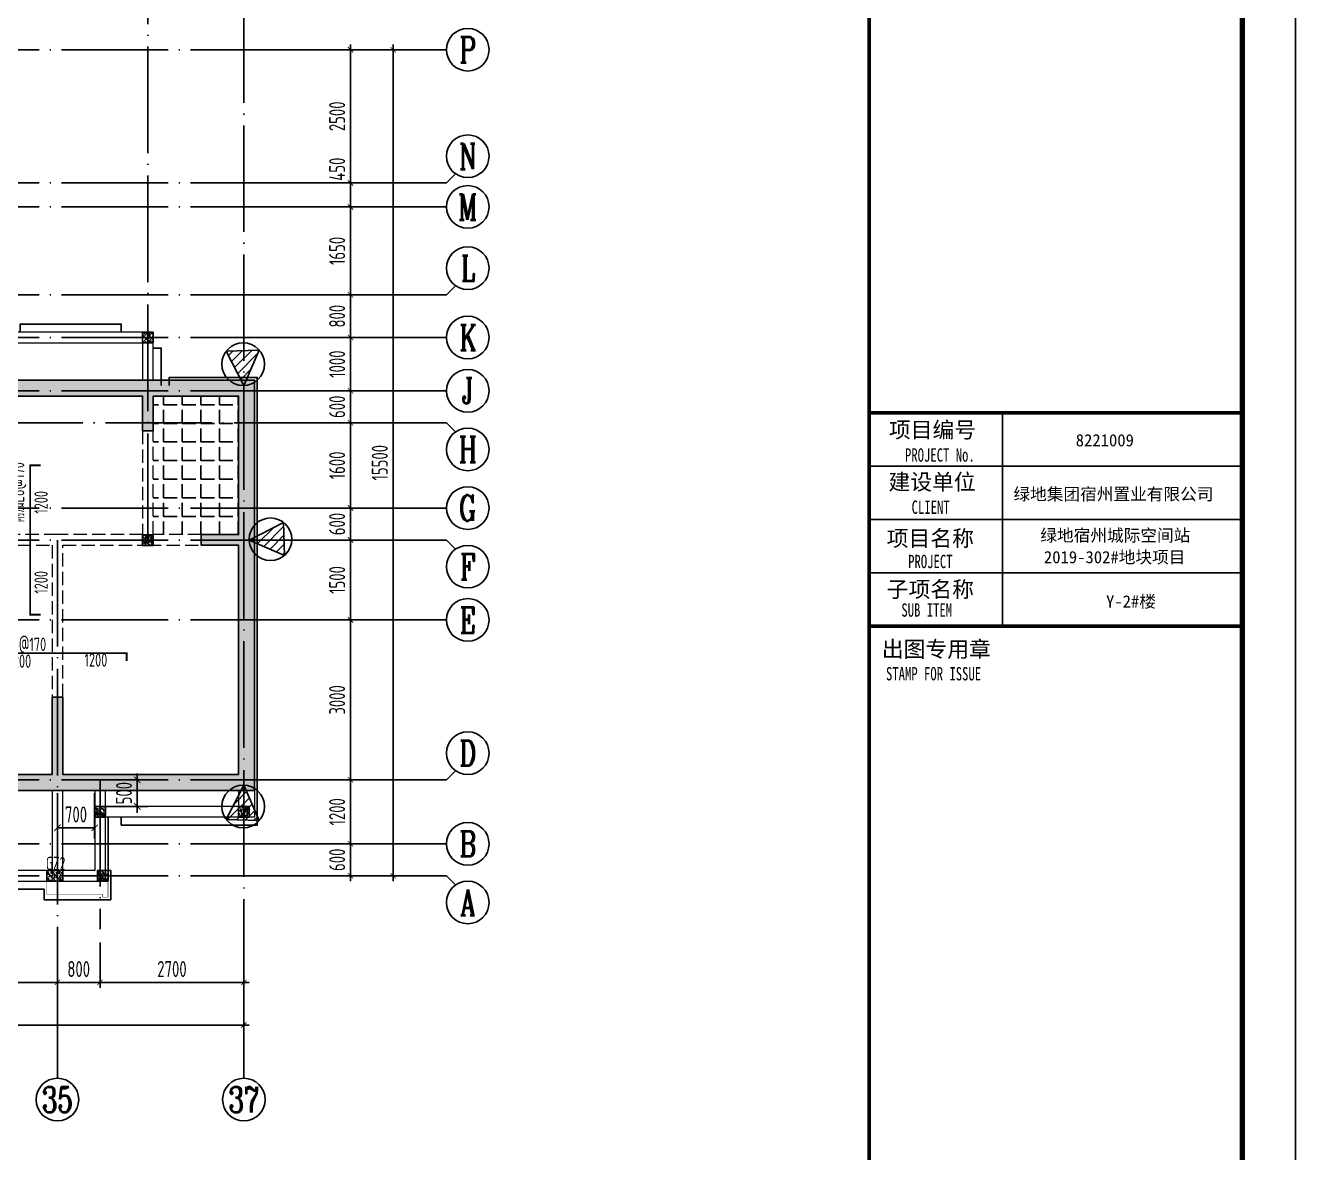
# Model space of a CAD drawing. Extents: x -461650 to 361314, y 245336 to 769729.
# Drawn here: x 33006 to 56842, y 698904 to 720054 of the extents above; entities that cross this region are included whole.
import ezdxf
from ezdxf.enums import TextEntityAlignment as Align

# ---------------------------------------------------------------- set-up
doc = ezdxf.new("R2010")
doc.units = 0
doc.header["$LTSCALE"] = 1000
doc.linetypes.add('DASH', pattern=[0.35, 0.25, -0.1])
doc.linetypes.add('DOTE', pattern=[2.42, 2, -0.2, 0.02, -0.2])
doc.layers.get('0').update_dxf_attribs({"linetype": 'CONTINUOUS'})
doc.layers.get('DEFPOINTS').update_dxf_attribs({"linetype": 'CONTINUOUS'})
for name, color, linetype in [('-TK', 7, 'CONTINUOUS'), ('A-AXIS', 1, 'CONTINUOUS'), ('A-DOTE', 10, 'DOTE'), ('AXIS_NUM', 7, 'CONTINUOUS'), ('ROOF', 183, 'CONTINUOUS'), ('S-B板填充', 251, 'CONTINUOUS'), ('S-B板配筋', 6, 'CONTINUOUS'), ('S-B板配筋号', 7, 'CONTINUOUS'), ('S-L主梁线', 4, 'DASH'), ('S-Q墙填充', 252, 'CONTINUOUS'), ('S-Q墙实线', 6, 'CONTINUOUS'), ('S-Q墙标注', 3, 'CONTINUOUS'), ('S-X详图标注', 3, 'CONTINUOUS'), ('S-Y一般标注', 3, 'CONTINUOUS'), ('S-构造柱', 212, 'CONTINUOUS'), ('S-构造柱编号', 130, 'CONTINUOUS'), ('图签文字', 4, 'CONTINUOUS'), ('看线', 251, 'CONTINUOUS')]:
    doc.layers.add(name, color=color, linetype=linetype)
doc.layers.add('图框', color=9, linetype='CONTINUOUS', lineweight=18)
doc.layers.add('图签', color=147, linetype='CONTINUOUS', lineweight=18)
doc.layers.add('配箍校核', color=34, linetype='CONTINUOUS', plot=False)
doc.styles.add('TSSD_Axis', font='complex.shx', dxfattribs={"width": 0.7, "bigfont": 'hztxt.shx'})
doc.styles.add('TSSD_DIMENSION', font='Tssdeng.shx', dxfattribs={"width": 0.7, "bigfont": 'tssdchn.shx'})
doc.styles.add('TSSD_REIN', font='tssdeng.shx', dxfattribs={"width": 0.7, "height": 300, "bigfont": 'tssdchn.shx'})
doc.styles.add('宋体', font='', dxfattribs={"height": 50})
doc.styles.add('建筑图签-1', font='simhei.ttf', dxfattribs={"width": 0.7})
doc.styles.add('结构文字', font='zstxt.shx', dxfattribs={"width": 0.7, "bigfont": 'zshz.shx'})
doc.styles.get('宋体').set_extended_font_data('SimSun')
doc.dimstyles.new('STRUCK', dxfattribs={"dimtxt": 400, "dimasz": 121, "dimexe": 200, "dimexo": 150, "dimgap": 115, "dimtad": 1, "dimdec": 0, "dimdsep": 46, "dimtxsty": '结构文字', "dimblk": 'ARCHTICK', "dimcen": 400, "dimclrd": 3, "dimclre": 3, "dimclrt": 7, "dimadec": 0, "dimazin": 0, "dimtfac": 1, "dimtdec": 0, "dimtix": 1, "dimtmove": 2, "dimatfit": 3, "dimldrblk": '_DIMX', "dimfxl": 0, "dimtolj": 1, "dimtzin": 0, "dimarcsym": 0})
doc.dimstyles.new('TSSD_100_100', dxfattribs={"dimtxt": 300, "dimasz": 100, "dimexe": 100, "dimexo": 250, "dimgap": 100, "dimtad": 1, "dimdec": 0, "dimzin": 0, "dimdsep": 46, "dimtxsty": 'TSSD_DIMENSION', "dimblk": 'ARCHTICK', "dimcen": 0, "dimdle": 100, "dimclrt": 7, "dimadec": 0, "dimazin": 0, "dimtfac": 1, "dimtdec": 0, "dimtix": 1, "dimtmove": 2, "dimatfit": 3, "dimldrblk": 'ARCHTICK', "dimfxl": 0, "dimtolj": 1, "dimtzin": 0, "dimarcsym": 0})
pattern_1 = [(45, (165133.2, 289104.52), (-84.852814, 84.852814), [])]

# ---------------------------------------------------------------- blocks, each defined once
blk = doc.blocks.new('A1')
blk.add_lwpolyline([(0, 59400), (0, 0), (84100, 0), (84100, 59400)], close=True)
at = {"const_width": 100}
blk.add_lwpolyline([(2500, 58400), (2500, 1000), (83100, 1000), (83100, 58400)], close=True, dxfattribs=at)
at = {"layer": '图框'}
for points, const_width in [([(76100, 1000), (76100, 58400)], 70), ([(76100, 36100), (83100, 36100)], 70), ([(76100, 36100), (83100, 36100)], 70), ([(78600, 32100), (78600, 36100)], 35), ([(76100, 35100), (83100, 35100)], 35), ([(76100, 34100), (83100, 34100)], 35), ([(76100, 33100), (83100, 33100)], 35), ([(83100, 32100), (76100, 32100)], 70)]:
    blk.add_lwpolyline(points, dxfattribs=dict(at, const_width=const_width))
at = {"layer": '图框', "style": '建筑图签-1', "width": 0.7}
for s, p in [('PROJECT No.', (76770, 35185, -1799)), ('CLIENT', (76894, 34206)), ('PROJECT', (76829, 33187)), ('SUB ITEM', (76702, 32276)), ('STAMP FOR ISSUE', (76413, 31081))]:
    blk.add_text(s, height=250, dxfattribs=at).set_placement(p)
at = {"layer": '图签', "color": 2, "style": '宋体'}
for s, height, p in [('8221009', 229.3, (79974, 35472)), ('绿地集团宿州置业有限公司', 229.34, (78805, 34462)), ('绿地宿州城际空间站', 229.3, (79310, 33688)), ('2019-302#地块项目', 229.34, (79377, 33279)), ('Y-2#楼', 229.3, (80543, 32448))]:
    blk.add_text(s, height=height, dxfattribs=at).set_placement(p)
at = {"layer": '图签文字', "color": 7, "style": '建筑图签-1'}
for s, p in [('项目编号', (76468, 35632)), ('建设单位', (76460, 34655)), ('项目名称', (76427, 33597)), ('子项名称', (76427, 32640)), ('出图专用章', (76336, 31518))]:
    blk.add_text(s, height=300, dxfattribs=at).set_placement(p)
blk = doc.blocks.new('_ArchTick')
at = {"color": 0, "linetype": 'ByBlock', "const_width": 0.15}
blk.add_lwpolyline([(-0.5, -0.5), (0.5, 0.5)], dxfattribs=at)
blk = doc.blocks.new('*D1669')
at = {"layer": 'DEFPOINTS', "color": 0}
for p in [(45300, 3600), (51100, 3600), (51100, 2600)]:
    blk.add_point(p, dxfattribs=at)
at = {"layer": 'S-Y一般标注', "color": 0, "lineweight": -2}
for p, q in [((45300, 3350), (45300, 2500)), ((51100, 3350), (51100, 2500)), ((45200, 2600), (51200, 2600))]:
    blk.add_line(p, q, dxfattribs=at)
at = {"layer": 'S-Y一般标注', "color": 0, "lineweight": -2, "xscale": 100, "yscale": 100, "zscale": 100, "rotation": 180}
blk.add_blockref('_ArchTick', (45300, 2600), dxfattribs=at)
at = {"layer": 'S-Y一般标注', "color": 0, "lineweight": -2, "xscale": 100, "yscale": 100, "zscale": 100}
blk.add_blockref('_ArchTick', (51100, 2600), dxfattribs=at)
at = {"layer": 'S-Y一般标注', "color": 7, "insert": (48200, 2850), "char_height": 300, "attachment_point": 5, "style": 'TSSD_DIMENSION'}
blk.add_mtext('\\A1;5800', dxfattribs=at)
blk = doc.blocks.new('ts_axno')
at = {"color": 0, "linetype": 'ByBlock', "lineweight": -2}
blk.add_circle((0, 0), 0.5, dxfattribs=at)
at = {"color": 0, "linetype": 'ByBlock', "lineweight": -2, "style": 'TSSD_Axis', "width": 0.7}
blk.add_attdef('A', text='', height=0.6, dxfattribs=at).set_placement((0, 0), align=Align.MIDDLE_CENTER)
blk = doc.blocks.new('*D1670')
at = {"layer": 'DEFPOINTS', "color": 0}
for p in [(51100, 3600), (51900, 3600), (51900, 2600)]:
    blk.add_point(p, dxfattribs=at)
at = {"layer": 'S-Y一般标注', "color": 0, "lineweight": -2}
for p, q in [((51100, 3350), (51100, 2500)), ((51900, 3350), (51900, 2500)), ((51000, 2600), (52000, 2600))]:
    blk.add_line(p, q, dxfattribs=at)
at = {"layer": 'S-Y一般标注', "color": 0, "lineweight": -2, "xscale": 100, "yscale": 100, "zscale": 100, "rotation": 180}
blk.add_blockref('_ArchTick', (51100, 2600), dxfattribs=at)
at = {"layer": 'S-Y一般标注', "color": 0, "lineweight": -2, "xscale": 100, "yscale": 100, "zscale": 100}
blk.add_blockref('_ArchTick', (51900, 2600), dxfattribs=at)
at = {"layer": 'S-Y一般标注', "color": 7, "insert": (51500, 2850), "char_height": 300, "attachment_point": 5, "style": 'TSSD_DIMENSION'}
blk.add_mtext('\\A1;800', dxfattribs=at)
blk = doc.blocks.new('*D1671')
at = {"layer": 'DEFPOINTS', "color": 0}
for p in [(51900, 3600), (54600, 3600), (54600, 2600)]:
    blk.add_point(p, dxfattribs=at)
at = {"layer": 'S-Y一般标注', "color": 0, "lineweight": -2}
for p, q in [((51900, 3350), (51900, 2500)), ((54600, 3350), (54600, 2500)), ((51800, 2600), (54700, 2600))]:
    blk.add_line(p, q, dxfattribs=at)
at = {"layer": 'S-Y一般标注', "color": 0, "lineweight": -2, "xscale": 100, "yscale": 100, "zscale": 100, "rotation": 180}
blk.add_blockref('_ArchTick', (51900, 2600), dxfattribs=at)
at = {"layer": 'S-Y一般标注', "color": 0, "lineweight": -2, "xscale": 100, "yscale": 100, "zscale": 100}
blk.add_blockref('_ArchTick', (54600, 2600), dxfattribs=at)
at = {"layer": 'S-Y一般标注', "color": 7, "insert": (53250, 2850), "char_height": 300, "attachment_point": 5, "style": 'TSSD_DIMENSION'}
blk.add_mtext('\\A1;2700', dxfattribs=at)
blk = doc.blocks.new('*D1672')
at = {"layer": 'DEFPOINTS', "color": 0}
for p in [(4600, 3600), (54600, 3600), (54600, 1800)]:
    blk.add_point(p, dxfattribs=at)
at = {"layer": 'S-Y一般标注', "color": 0, "lineweight": -2}
for p, q in [((4600, 3350), (4600, 1700)), ((54600, 3350), (54600, 1700)), ((4500, 1800), (54700, 1800))]:
    blk.add_line(p, q, dxfattribs=at)
at = {"layer": 'S-Y一般标注', "color": 0, "lineweight": -2, "xscale": 100, "yscale": 100, "zscale": 100, "rotation": 180}
blk.add_blockref('_ArchTick', (4600, 1800), dxfattribs=at)
at = {"layer": 'S-Y一般标注', "color": 0, "lineweight": -2, "xscale": 100, "yscale": 100, "zscale": 100}
blk.add_blockref('_ArchTick', (54600, 1800), dxfattribs=at)
at = {"layer": 'S-Y一般标注', "color": 7, "insert": (29600, 2050), "char_height": 300, "attachment_point": 5, "style": 'TSSD_DIMENSION'}
blk.add_mtext('\\A1;50000', dxfattribs=at)
blk = doc.blocks.new('*D1677')
at = {"layer": 'DEFPOINTS', "color": 0}
for p in [(55600, 5200), (56600, 5200), (55600, 4600)]:
    blk.add_point(p, dxfattribs=at)
at = {"layer": 'S-Y一般标注', "color": 0, "lineweight": -2}
for p, q in [((56600, 5200), (56600, 5300)), ((55850, 5200), (56700, 5200)), ((56600, 4600), (56600, 5200)), ((55850, 4600), (56700, 4600)), ((56600, 4600), (56600, 4500))]:
    blk.add_line(p, q, dxfattribs=at)
at = {"layer": 'S-Y一般标注', "color": 0, "lineweight": -2, "xscale": 100, "yscale": 100, "zscale": 100}
for p, rotation in [((56600, 5200), 270), ((56600, 4600), 90)]:
    blk.add_blockref('_ArchTick', p, dxfattribs=dict(at, rotation=rotation))
at = {"layer": 'S-Y一般标注', "color": 7, "insert": (56350, 4900), "char_height": 300, "attachment_point": 5, "rotation": 90, "style": 'TSSD_DIMENSION'}
blk.add_mtext('\\A1;600', dxfattribs=at)
blk = doc.blocks.new('*D1678')
at = {"layer": 'DEFPOINTS', "color": 0}
for p in [(55600, 10900), (56600, 10900), (55600, 9400)]:
    blk.add_point(p, dxfattribs=at)
at = {"layer": 'S-Y一般标注', "color": 0, "lineweight": -2}
for p, q in [((56600, 9300), (56600, 11000)), ((55850, 10900), (56700, 10900)), ((55850, 9400), (56700, 9400))]:
    blk.add_line(p, q, dxfattribs=at)
at = {"layer": 'S-Y一般标注', "color": 0, "lineweight": -2, "xscale": 100, "yscale": 100, "zscale": 100}
for p, rotation in [((56600, 10900), 90), ((56600, 9400), 270)]:
    blk.add_blockref('_ArchTick', p, dxfattribs=dict(at, rotation=rotation))
at = {"layer": 'S-Y一般标注', "color": 7, "insert": (56350, 10150), "char_height": 300, "attachment_point": 5, "rotation": 90, "style": 'TSSD_DIMENSION'}
blk.add_mtext('\\A1;1500', dxfattribs=at)
blk = doc.blocks.new('*D1679')
at = {"layer": 'DEFPOINTS', "color": 0}
for p in [(55600, 11500), (56600, 11500), (55600, 10900)]:
    blk.add_point(p, dxfattribs=at)
at = {"layer": 'S-Y一般标注', "color": 0, "lineweight": -2}
for p, q in [((55850, 11500), (56700, 11500)), ((56600, 11500), (56600, 11600)), ((56600, 10900), (56600, 11500)), ((55850, 10900), (56700, 10900)), ((56600, 10900), (56600, 10800))]:
    blk.add_line(p, q, dxfattribs=at)
at = {"layer": 'S-Y一般标注', "color": 0, "lineweight": -2, "xscale": 100, "yscale": 100, "zscale": 100}
for p, rotation in [((56600, 11500), 270), ((56600, 10900), 90)]:
    blk.add_blockref('_ArchTick', p, dxfattribs=dict(at, rotation=rotation))
at = {"layer": 'S-Y一般标注', "color": 7, "insert": (56350, 11200), "char_height": 300, "attachment_point": 5, "rotation": 90, "style": 'TSSD_DIMENSION'}
blk.add_mtext('\\A1;600', dxfattribs=at)
blk = doc.blocks.new('*D1680')
at = {"layer": 'DEFPOINTS', "color": 0}
for p in [(55600, 13100), (56600, 13100), (55600, 11500)]:
    blk.add_point(p, dxfattribs=at)
at = {"layer": 'S-Y一般标注', "color": 0, "lineweight": -2}
for p, q in [((56600, 11400), (56600, 13200)), ((55850, 13100), (56700, 13100)), ((55850, 11500), (56700, 11500))]:
    blk.add_line(p, q, dxfattribs=at)
at = {"layer": 'S-Y一般标注', "color": 0, "lineweight": -2, "xscale": 100, "yscale": 100, "zscale": 100}
for p, rotation in [((56600, 13100), 90), ((56600, 11500), 270)]:
    blk.add_blockref('_ArchTick', p, dxfattribs=dict(at, rotation=rotation))
at = {"layer": 'S-Y一般标注', "color": 7, "insert": (56350, 12300), "char_height": 300, "attachment_point": 5, "rotation": 90, "style": 'TSSD_DIMENSION'}
blk.add_mtext('\\A1;1600', dxfattribs=at)
blk = doc.blocks.new('*D1681')
at = {"layer": 'DEFPOINTS', "color": 0}
for p in [(55600, 13700), (56600, 13700), (55600, 13100)]:
    blk.add_point(p, dxfattribs=at)
at = {"layer": 'S-Y一般标注', "color": 0, "lineweight": -2}
for p, q in [((55850, 13700), (56700, 13700)), ((56600, 13700), (56600, 13800)), ((56600, 13100), (56600, 13700)), ((55850, 13100), (56700, 13100)), ((56600, 13100), (56600, 13000))]:
    blk.add_line(p, q, dxfattribs=at)
at = {"layer": 'S-Y一般标注', "color": 0, "lineweight": -2, "xscale": 100, "yscale": 100, "zscale": 100}
for p, rotation in [((56600, 13700), 270), ((56600, 13100), 90)]:
    blk.add_blockref('_ArchTick', p, dxfattribs=dict(at, rotation=rotation))
at = {"layer": 'S-Y一般标注', "color": 7, "insert": (56350, 13400), "char_height": 300, "attachment_point": 5, "rotation": 90, "style": 'TSSD_DIMENSION'}
blk.add_mtext('\\A1;600', dxfattribs=at)
blk = doc.blocks.new('*D1682')
at = {"layer": 'DEFPOINTS', "color": 0}
for p in [(55600, 14700), (56600, 14700), (55600, 13700)]:
    blk.add_point(p, dxfattribs=at)
at = {"layer": 'S-Y一般标注', "color": 0, "lineweight": -2}
for p, q in [((56600, 13600), (56600, 14800)), ((55850, 14700), (56700, 14700)), ((55850, 13700), (56700, 13700))]:
    blk.add_line(p, q, dxfattribs=at)
at = {"layer": 'S-Y一般标注', "color": 0, "lineweight": -2, "xscale": 100, "yscale": 100, "zscale": 100}
for p, rotation in [((56600, 14700), 90), ((56600, 13700), 270)]:
    blk.add_blockref('_ArchTick', p, dxfattribs=dict(at, rotation=rotation))
at = {"layer": 'S-Y一般标注', "color": 7, "insert": (56350, 14200), "char_height": 300, "attachment_point": 5, "rotation": 90, "style": 'TSSD_DIMENSION'}
blk.add_mtext('\\A1;1000', dxfattribs=at)
blk = doc.blocks.new('*D1683')
at = {"layer": 'DEFPOINTS', "color": 0}
for p in [(55600, 20100), (57400, 20100), (55600, 4600)]:
    blk.add_point(p, dxfattribs=at)
at = {"layer": 'S-Y一般标注', "color": 0, "lineweight": -2}
for p, q in [((55850, 20100), (57500, 20100)), ((57400, 4500), (57400, 20200)), ((55850, 4600), (57500, 4600))]:
    blk.add_line(p, q, dxfattribs=at)
at = {"layer": 'S-Y一般标注', "color": 0, "lineweight": -2, "xscale": 100, "yscale": 100, "zscale": 100}
for p, rotation in [((57400, 20100), 90), ((57400, 4600), 270)]:
    blk.add_blockref('_ArchTick', p, dxfattribs=dict(at, rotation=rotation))
at = {"layer": 'S-Y一般标注', "color": 7, "insert": (57150, 12350), "char_height": 300, "attachment_point": 5, "rotation": 90, "style": 'TSSD_DIMENSION'}
blk.add_mtext('\\A1;15500', dxfattribs=at)
blk = doc.blocks.new('*D1684')
at = {"layer": 'DEFPOINTS', "color": 0}
for p in [(55600, 15500), (56600, 15500), (55600, 14700)]:
    blk.add_point(p, dxfattribs=at)
at = {"layer": 'S-Y一般标注', "color": 0, "lineweight": -2}
for p, q in [((55850, 15500), (56700, 15500)), ((56600, 14600), (56600, 15600)), ((55850, 14700), (56700, 14700))]:
    blk.add_line(p, q, dxfattribs=at)
at = {"layer": 'S-Y一般标注', "color": 0, "lineweight": -2, "xscale": 100, "yscale": 100, "zscale": 100}
for p, rotation in [((56600, 15500), 90), ((56600, 14700), 270)]:
    blk.add_blockref('_ArchTick', p, dxfattribs=dict(at, rotation=rotation))
at = {"layer": 'S-Y一般标注', "color": 7, "insert": (56350, 15100), "char_height": 300, "attachment_point": 5, "rotation": 90, "style": 'TSSD_DIMENSION'}
blk.add_mtext('\\A1;800', dxfattribs=at)
blk = doc.blocks.new('*D1685')
at = {"layer": 'DEFPOINTS', "color": 0}
for p in [(55600, 17600), (56600, 17600), (55600, 17150)]:
    blk.add_point(p, dxfattribs=at)
at = {"layer": 'S-Y一般标注', "color": 0, "lineweight": -2}
for p, q in [((56600, 17050), (56600, 17700)), ((55850, 17600), (56700, 17600)), ((55850, 17150), (56700, 17150))]:
    blk.add_line(p, q, dxfattribs=at)
at = {"layer": 'S-Y一般标注', "color": 0, "lineweight": -2, "xscale": 100, "yscale": 100, "zscale": 100}
for p, rotation in [((56600, 17600), 90), ((56600, 17150), 270)]:
    blk.add_blockref('_ArchTick', p, dxfattribs=dict(at, rotation=rotation))
at = {"layer": 'S-Y一般标注', "color": 7, "insert": (56350, 17858), "char_height": 300, "attachment_point": 5, "rotation": 90, "style": 'TSSD_DIMENSION'}
blk.add_mtext('\\A1;450', dxfattribs=at)
blk = doc.blocks.new('*D1686')
at = {"layer": 'DEFPOINTS', "color": 0}
for p in [(55600, 20100), (56600, 20100), (55600, 17600)]:
    blk.add_point(p, dxfattribs=at)
at = {"layer": 'S-Y一般标注', "color": 0, "lineweight": -2}
for p, q in [((55850, 20100), (56700, 20100)), ((56600, 17500), (56600, 20200)), ((55850, 17600), (56700, 17600))]:
    blk.add_line(p, q, dxfattribs=at)
at = {"layer": 'S-Y一般标注', "color": 0, "lineweight": -2, "xscale": 100, "yscale": 100, "zscale": 100}
for p, rotation in [((56600, 20100), 90), ((56600, 17600), 270)]:
    blk.add_blockref('_ArchTick', p, dxfattribs=dict(at, rotation=rotation))
at = {"layer": 'S-Y一般标注', "color": 7, "insert": (56350, 18850), "char_height": 300, "attachment_point": 5, "rotation": 90, "style": 'TSSD_DIMENSION'}
blk.add_mtext('\\A1;2500', dxfattribs=at)
blk = doc.blocks.new('*D1687')
at = {"layer": 'DEFPOINTS', "color": 0}
for p in [(55600, 6400), (56600, 6400), (55600, 5200)]:
    blk.add_point(p, dxfattribs=at)
at = {"layer": 'S-Y一般标注', "color": 0, "lineweight": -2}
for p, q in [((56600, 5100), (56600, 6500)), ((55850, 6400), (56700, 6400)), ((55850, 5200), (56700, 5200))]:
    blk.add_line(p, q, dxfattribs=at)
at = {"layer": 'S-Y一般标注', "color": 0, "lineweight": -2, "xscale": 100, "yscale": 100, "zscale": 100}
for p, rotation in [((56600, 6400), 90), ((56600, 5200), 270)]:
    blk.add_blockref('_ArchTick', p, dxfattribs=dict(at, rotation=rotation))
at = {"layer": 'S-Y一般标注', "color": 7, "insert": (56350, 5800), "char_height": 300, "attachment_point": 5, "rotation": 90, "style": 'TSSD_DIMENSION'}
blk.add_mtext('\\A1;1200', dxfattribs=at)
blk = doc.blocks.new('*D1688')
at = {"layer": 'DEFPOINTS', "color": 0}
for p in [(55600, 9400), (56600, 9400), (55600, 6400)]:
    blk.add_point(p, dxfattribs=at)
at = {"layer": 'S-Y一般标注', "color": 0, "lineweight": -2}
for p, q in [((55850, 9400), (56700, 9400)), ((56600, 6300), (56600, 9500)), ((55850, 6400), (56700, 6400))]:
    blk.add_line(p, q, dxfattribs=at)
at = {"layer": 'S-Y一般标注', "color": 0, "lineweight": -2, "xscale": 100, "yscale": 100, "zscale": 100}
for p, rotation in [((56600, 9400), 90), ((56600, 6400), 270)]:
    blk.add_blockref('_ArchTick', p, dxfattribs=dict(at, rotation=rotation))
at = {"layer": 'S-Y一般标注', "color": 7, "insert": (56350, 7900), "char_height": 300, "attachment_point": 5, "rotation": 90, "style": 'TSSD_DIMENSION'}
blk.add_mtext('\\A1;3000', dxfattribs=at)
blk = doc.blocks.new('*D1689')
at = {"layer": 'DEFPOINTS', "color": 0}
for p in [(55600, 17150), (56600, 17150), (55600, 15500)]:
    blk.add_point(p, dxfattribs=at)
at = {"layer": 'S-Y一般标注', "color": 0, "lineweight": -2}
for p, q in [((56600, 15400), (56600, 17250)), ((55850, 17150), (56700, 17150)), ((55850, 15500), (56700, 15500))]:
    blk.add_line(p, q, dxfattribs=at)
at = {"layer": 'S-Y一般标注', "color": 0, "lineweight": -2, "xscale": 100, "yscale": 100, "zscale": 100}
for p, rotation in [((56600, 17150), 90), ((56600, 15500), 270)]:
    blk.add_blockref('_ArchTick', p, dxfattribs=dict(at, rotation=rotation))
at = {"layer": 'S-Y一般标注', "color": 7, "insert": (56350, 16325), "char_height": 300, "attachment_point": 5, "rotation": 90, "style": 'TSSD_DIMENSION'}
blk.add_mtext('\\A1;1650', dxfattribs=at)
blk = doc.blocks.new('20210803.08135812')
at = {"color": 30, "const_width": 8}
blk.add_lwpolyline([(47700, 500), (47700, 200), (47600, 200), (47600, 250), (46550, 250), (46550, 500)], dxfattribs=at)
at = {"layer": '看线', "color": 202, "ltscale": 0.5}
for points in [[(47950, 10800), (47950, 10950), (46050, 10950), (46050, 10800)], [(48700, 9800), (48700, 10500), (48550, 10500)], [(47700, 1700), (47700, 700)], [(46500, 350), (41900, 350)]]:
    blk.add_lwpolyline(points, dxfattribs=at)
at = {"layer": '看线', "color": 201}
for points in [[(47950, 1700), (47950, 1550), (50500, 1550), (50500, 9950), (48850, 9950), (48850, 9800)], [(47700, 700), (47750, 700), (47750, 150), (46500, 150), (46500, 350)]]:
    blk.add_lwpolyline(points, dxfattribs=at)
blk = doc.blocks.new('20210807.15313460')
at = {"layer": 'S-Q墙填充', "ltscale": 0.5}
h = blk.add_hatch(dxfattribs=at)
h.set_pattern_fill('ARMORED', color=252, scale=30, style=0)
h.set_pattern_definition([(50, (11951.9, 28771.39), (215.17805, -18.82564), [22.5, -247.5]), (355, (11951.9, 28771.4), (-41.6254, 225.65764), [18, -198]), (100.4514, (11969.82, 28769.82), (173.5528, 206.83186), [19.12206, -210.34263]), (46.1842, (11951.9, 28831.4), (320.1723, -49.6557), [33.75, -371.25]), (96.6356, (11978.57, 28827.25), (280.3988, 292.2354), [28.6831, -315.5139]), (351.1842, (11951.9, 28831.4), (280.3986, 292.2356), [27, -297]), (21, (11981.9, 28816.39), (179.07212, -120.78567), [22.5, -247.5]), (326, (11981.9, 28816.4), (72.9946, 217.545), [18, -198]), (71.4514, (11996.82, 28806.32), (252.0668, 96.75915), [19.12206, -210.34263]), (37.5, (11951.89, 28771.39), (3.647957, 99.868156), [0, -195.6, 0, -201, 0, -198.75]), (7.5, (11951.89, 28771.39), (78.92086, 118.32351), [0, -114.6, 0, -191.1, 0, -75.75]), (327.5, (11884.99, 28771.39), (160.14673, -6.76646), [0, -75, 0, -234, 0, -310.5]), (317.5, (11855, 28771.39), (174.95585, 30.0315), [0, -97.5, 0, -155.4, 0, -220.5]), (45, (11951.9, 28771.39), (-106.06602, 106.06602), [])])
h.paths.add_polyline_path([(111216, 66240), (109616, 66240), (109216, 66240), (106316, 66240), (105866, 66240), (104966, 66240), (104516, 66240), (103016, 66240), (103016, 67040), (103016, 68040), (102366, 68040), (100716, 68038), (100116, 68041), (100115, 68290), (96916, 68290), (96916, 68040), (96316, 68040), (94716, 68040), (94016, 68040), (94016, 67040), (94016, 66240), (81316, 66240), (80866, 66240), (79966, 66240), (79516, 66240), (78016, 66240), (78016, 67040), (78016, 68040), (77366, 68040), (75715, 68040), (75116, 68040), (75116, 68290), (71916, 68290), (71916, 68040), (71316, 68040), (69716, 68040), (69016, 68040), (69016, 67040), (69016, 66240), (60816, 66240), (60816, 63240), (60816, 60640), (60816, 58540), (63616, 58540), (70116, 58539), (70116, 57340), (71166, 57340), (73516, 57340), (75866, 57340), (76916, 57340), (76916, 58440), (82516, 58440), (83416, 58440), (86016, 58440), (88616, 58440), (89516, 58440), (95116, 58440), (95116, 57440), (96166, 57440), (98516, 57440), (100866, 57440), (101916, 57440), (101916, 58540), (107516, 58540), (108416, 58540), (111216, 58540)])
h.paths.add_polyline_path([(64616, 58840), (64616, 60290), (64416, 60290), (64416, 58840), (63616, 58840), (61116, 58840), (61116, 60640), (61116, 63140), (61816, 63140), (61816, 63340), (61116, 63340), (61116, 65940), (61516, 65940), (62416, 65940), (62716, 65940), (62716, 65290), (62916, 65290), (62916, 65940), (65616, 65940), (65616, 63140), (65816, 63140), (65816, 65940), (66166, 65940), (67066, 65940), (67416, 65940), (67416, 65140), (67616, 65140), (67616, 65940), (69316, 65940), (69316, 67040), (69316, 67740), (69716, 67740), (71316, 67740), (72016, 67740), (72016, 66540), (72216, 66540), (72216, 67840), (72216, 67990), (74816, 67990), (74816, 67840), (74816, 66540), (75016, 66540), (75016, 67740), (75715, 67740), (77366, 67740), (77716, 67740), (77716, 67040), (77716, 65940), (79416, 65940), (79416, 65140), (79616, 65140), (79616, 65940), (79966, 65940), (80866, 65940), (81216, 65940), (81216, 63140), (81416, 63140), (81416, 65940), (84116, 65940), (84116, 63140), (84316, 63140), (84316, 65940), (84616, 65940), (85616, 65940), (85916, 65940), (85916, 65940), (86116, 65940), (86116, 65940), (86416, 65940), (87416, 65940), (87716, 65940), (87716, 63139), (87916, 63139), (87916, 65940), (90616, 65940), (90616, 63140), (90816, 63140), (90816, 65940), (91166, 65940), (92066, 65940), (92416, 65940), (92416, 65140), (92616, 65140), (92616, 65940), (94316, 65940), (94316, 67040), (94316, 67740), (94716, 67740), (96316, 67740), (97016, 67740), (97016, 66540), (97216, 66540), (97216, 67990), (99816, 67990), (99816, 66540), (100016, 66540), (100016, 67740), (100716, 67740), (102366, 67740), (102716, 67740), (102716, 67040), (102716, 65940), (104416, 65940), (104416, 65140), (104616, 65140), (104616, 65940), (104966, 65940), (105866, 65940), (106216, 65940), (106216, 63140), (106416, 63140), (106416, 65940), (109116, 65940), (109116, 65290), (109316, 65290), (109316, 65940), (109616, 65940), (110516, 65940), (110916, 65940), (110916, 63340), (110216, 63340), (110216, 63140), (110916, 63140), (110916, 60640), (110916, 58840), (108416, 58840), (107616, 58840), (107616, 60290), (107416, 60290), (107416, 58840), (101916, 58840), (101916, 59090), (101616, 59090), (101616, 58740), (101616, 57740), (100866, 57740), (98516, 57740), (96166, 57740), (95416, 57740), (95416, 58740), (95416, 59090), (95116, 59090), (95116, 58740), (89616, 58740), (89616, 60290), (89416, 60290), (89416, 58740), (88616, 58740), (86016, 58740), (83416, 58740), (82616, 58740), (82616, 60290), (82416, 60290), (82416, 58740), (76916, 58739), (76916, 59090), (76616, 59090), (76616, 58739), (76616, 57640), (75866, 57640), (73516, 57640), (71166, 57640), (70416, 57640), (70416, 58739), (70416, 59090), (70116, 59090), (70116, 58839)], flags=16)
at = {"layer": 'S-L主梁线', "linetype": 'ByBlock', "lineweight": 18}
for p, q in [((109316, 67140), (106316, 67140)), ((109316, 66240), (109316, 67140)), ((106416, 66940), (109116, 66940)), ((109116, 66940), (109116, 66240)), ((107416, 58540), (107416, 57040)), ((107616, 57040), (107616, 58540)), ((108216, 58540), (108216, 57040)), ((108416, 56840), (108416, 58540)), ((110916, 58540), (110916, 58240)), ((111216, 58540), (111216, 58040)), ((110916, 58240), (108416, 58240)), ((111216, 58040), (108416, 58040)), ((107416, 57040), (101916, 57040)), ((108216, 57040), (107616, 57040)), ((101616, 56840), (107516, 56840)), ((107516, 56840), (108416, 56840))]:
    blk.add_line(p, q, dxfattribs=at)
at = {"layer": 'S-L主梁线', "linetype": 'DASH', "lineweight": 18}
for p, q in [((109116, 65290), (109116, 63340)), ((109316, 63340), (109316, 65290)), ((107516, 63340), (106416, 63340)), ((109116, 63340), (107516, 63340)), ((110216, 63340), (109316, 63340)), ((106416, 63140), (107416, 63140)), ((107416, 63140), (107416, 60290)), ((107616, 63140), (109216, 63140)), ((107616, 60290), (107616, 63140)), ((109216, 63140), (110216, 63140))]:
    blk.add_line(p, q, dxfattribs=at)
at = {"layer": 'S-Q墙实线'}
for points in [[(101916, 58540), (107616, 58540), (107616, 58540), (108316, 58540), (108416, 58540), (108416, 58540), (111216, 58540), (111216, 66240), (110516, 66240), (109616, 66240), (109216, 66240), (106316, 66240)], [(110916, 60890), (110916, 58840), (108416, 58840), (108416, 58840), (107616, 58840), (107616, 60290), (107416, 60290), (107416, 58840), (101916, 58840)], [(106416, 65940), (109116, 65940), (109116, 65290), (109316, 65290), (109316, 65940), (109616, 65940), (110516, 65940), (110916, 65940), (110916, 63340), (110216, 63340), (110216, 63140), (110916, 63140), (110916, 60890)]]:
    blk.add_lwpolyline(points, dxfattribs=at)
blk = doc.blocks.new('20210730.02141516')
at = {"layer": 'S-构造柱'}
h = blk.add_hatch(dxfattribs=at)
h.set_pattern_fill('ARMORED', color=256, scale=15, angle=-90, style=0)
h.set_pattern_definition([(320, (-154189.41, 3278673.45), (-9.4128202, -107.5890274), [11.25, -123.75]), (265, (-154189.41, 3278673.45), (112.82882, 20.8127), [9, -99]), (10.4514, (-154190.19, 3278664.49), (103.4159313, -86.7764073), [9.5610285, -105.1713168]), (316.1842, (-154159.41, 3278673.45), (-24.827852, -160.0861573), [16.875, -185.625]), (6.6356, (-154161.48, 3278660.11), (146.117681, -140.199406), [14.341543, -157.75695]), (261.1842, (-154159.41, 3278673.45), (146.11779, -140.199292), [13.5, -148.5]), (291, (-154166.91, 3278658.45), (-60.3928336, -89.5360578), [11.25, -123.75]), (236, (-154166.91, 3278658.45), (108.7725068, -36.4972998), [9, -99]), (341.4514, (-154171.94, 3278650.99), (48.3795745, -126.0333943), [9.5610285, -105.1713168]), (307.5, (-154189.41, 3278673.454), (49.93407807, -1.8239783), [0, -97.8, 0, -100.5, 0, -99.375]), (277.5, (-154189.41, 3278673.454), (59.1617568, -39.4604306), [0, -57.3, 0, -95.55, 0, -37.875]), (237.5, (-154189.41, 3278706.904), (-3.38323076, -80.07336543), [0, -37.5, 0, -117, 0, -155.25]), (227.5, (-154189.41, 3278721.904), (15.0157473, -87.4779254), [0, -48.75, 0, -77.7, 0, -110.25]), (315, (-154189.41, 3278673.454), (53.0330086, 53.0330086), [])])
h.paths.add_polyline_path([(200, 200), (200, 0), (0, 0), (0, 200)])
blk.add_lwpolyline([(200, 200), (200, 0), (0, 0), (0, 200)], close=True, dxfattribs=at)
blk = doc.blocks.new('20210809.18224761')
at = {"layer": 'S-构造柱'}
h = blk.add_hatch(dxfattribs=at)
h.set_pattern_fill('ARMORED', color=256, scale=15, angle=-90, style=0)
h.set_pattern_definition([(320, (-154189.41, 3278673.45), (-9.4128202, -107.5890274), [11.25, -123.75]), (265, (-154189.41, 3278673.45), (112.82882, 20.8127), [9, -99]), (10.4514, (-154190.19, 3278664.49), (103.4159313, -86.7764073), [9.5610285, -105.1713168]), (316.1842, (-154159.41, 3278673.45), (-24.827852, -160.0861573), [16.875, -185.625]), (6.6356, (-154161.48, 3278660.11), (146.117681, -140.199406), [14.341543, -157.75695]), (261.1842, (-154159.41, 3278673.45), (146.11779, -140.199292), [13.5, -148.5]), (291, (-154166.91, 3278658.45), (-60.3928336, -89.5360578), [11.25, -123.75]), (236, (-154166.91, 3278658.45), (108.7725068, -36.4972998), [9, -99]), (341.4514, (-154171.94, 3278650.99), (48.3795745, -126.0333943), [9.5610285, -105.1713168]), (307.5, (-154189.41, 3278673.454), (49.93407807, -1.8239783), [0, -97.8, 0, -100.5, 0, -99.375]), (277.5, (-154189.41, 3278673.454), (59.1617568, -39.4604306), [0, -57.3, 0, -95.55, 0, -37.875]), (237.5, (-154189.41, 3278706.904), (-3.38323076, -80.07336543), [0, -37.5, 0, -117, 0, -155.25]), (227.5, (-154189.41, 3278721.904), (15.0157473, -87.4779254), [0, -48.75, 0, -77.7, 0, -110.25]), (315, (-154189.41, 3278673.454), (53.0330086, 53.0330086), [])])
h.paths.add_polyline_path([(300, 200), (300, 0), (0, 0), (0, 200)])
blk.add_lwpolyline([(300, 200), (300, 0), (0, 0), (0, 200)], close=True, dxfattribs=at)
blk = doc.blocks.new('20210809.18235135')
at = {"layer": '配箍校核'}
blk.add_blockref('20210809.18224761', (12, 0), dxfattribs=at)
at = {"layer": 'S-构造柱编号', "color": 2, "linetype": 'ByBlock', "style": 'TSSD_REIN', "width": 0.65}
blk.add_text('GZ2', height=250, dxfattribs=at).set_placement((0, 206, 0))
blk = doc.blocks.new('20210809.18285270')
at = {"layer": 'ROOF', "rotation": 359.9999999538236}
for p in [(48200, 10100), (48200, 6300), (47300, 1200), (50000, 1200), (47350, 0)]:
    blk.add_blockref('20210730.02141516', p, dxfattribs=at)
at = {"layer": '配箍校核'}
blk.add_blockref('20210809.18235135', (46388, 0), dxfattribs=at)
blk = doc.blocks.new('*D435')
at = {"layer": 'DEFPOINTS', "color": 0}
for p in [(-168259, 202089), (-167559, 202089), (-167559, 201289)]:
    blk.add_point(p, dxfattribs=at)
at = {"layer": 'S-Q墙标注', "color": 3, "lineweight": -2}
for p, q in [((-168259, 201939), (-168259, 201089)), ((-167559, 201939), (-167559, 201089)), ((-168259, 201289), (-167559, 201289))]:
    blk.add_line(p, q, dxfattribs=at)
at = {"layer": 'S-Q墙标注', "color": 3, "lineweight": -2, "xscale": 121, "yscale": 121, "zscale": 121, "rotation": 180}
blk.add_blockref('_ArchTick', (-168259, 201289), dxfattribs=at)
at = {"layer": 'S-Q墙标注', "color": 3, "lineweight": -2, "xscale": 121, "yscale": 121, "zscale": 121}
blk.add_blockref('_ArchTick', (-167559, 201289), dxfattribs=at)
at = {"layer": 'S-Q墙标注', "color": 7, "insert": (-167909, 201539), "char_height": 300, "attachment_point": 5, "style": 'TSSD_REIN'}
blk.add_mtext('\\A1;700', dxfattribs=at)
blk = doc.blocks.new('_DIMX')
blk.add_line((-150, 0), (150, 0))
at = {"const_width": 50}
blk.add_lwpolyline([(-70, -70), (70, 70)], dxfattribs=at)
blk = doc.blocks.new('*D445')
at = {"layer": 'DEFPOINTS', "color": 0}
for p in [(-167559, 202189), (-166759, 202189), (-167559, 201689)]:
    blk.add_point(p, dxfattribs=at)
at = {"layer": 'S-Q墙标注', "color": 3, "lineweight": -2}
for p, q in [((-167409, 202189), (-166559, 202189)), ((-166759, 202189), (-166759, 202310)), ((-166759, 201689), (-166759, 202189)), ((-167409, 201689), (-166559, 201689)), ((-166759, 201689), (-166759, 201568))]:
    blk.add_line(p, q, dxfattribs=at)
at = {"layer": 'S-Q墙标注', "color": 3, "lineweight": -2, "xscale": 121, "yscale": 121, "zscale": 121}
for p, rotation in [((-166759, 202189), 270), ((-166759, 201689), 90)]:
    blk.add_blockref('_ArchTick', p, dxfattribs=dict(at, rotation=rotation))
at = {"layer": 'S-Q墙标注', "color": 7, "insert": (-167009, 201939), "char_height": 300, "attachment_point": 5, "rotation": 90, "style": 'TSSD_REIN'}
blk.add_mtext('\\A1;500', dxfattribs=at)
blk = doc.blocks.new('20210824.17574258')
at = {"layer": 'S-B板配筋', "lineweight": 35, "const_width": 35}
for points in [[(116982, -105824), (116782, -105824), (116782, -103024), (116982, -103024)], [(118593, -106697), (118593, -106547), (115993, -106547), (115993, -106697)]]:
    blk.add_lwpolyline(points, dxfattribs=at)
at = {"layer": 'S-B板配筋号', "style": 'TSSD_REIN', "width": 0.7}
for s, p in [('附加L8@170', (116422, -103526)), ('1200', (116862, -103718)), ('1200', (116862, -105219))]:
    blk.add_text(s, height=250, rotation=90, dxfattribs=at).set_placement(p, align=Align.TOP_CENTER)
at = {"layer": 'S-B板配筋号', "color": 1, "style": 'TSSD_REIN', "width": 0.7}
blk.add_text('附加%%1328@170', height=250, dxfattribs=at).set_placement((115926, -106507))
at = {"layer": 'S-B板配筋号', "style": 'TSSD_REIN', "width": 0.7}
for p in [(116588, -106572), (118016, -106550)]:
    blk.add_text('1200', height=250, dxfattribs=at).set_placement(p, align=Align.TOP_CENTER)
blk = doc.blocks.new('20210726.16350016')
at = {"layer": 'A-AXIS'}
for p, q in [((55600, 20100), (58400, 20100)), ((58400, 17600), (58571.6, 17771.7)), ((55600, 17600), (58400, 17600)), ((55600, 17150), (58400, 17150)), ((55600, 15500), (58400, 15500)), ((58400, 15500), (58571.6, 15671.7)), ((55600, 14700), (58400, 14700)), ((55600, 13700), (58400, 13700)), ((55600, 13100.3), (58400, 13100.3)), ((58400, 13100.3), (58571.6, 12928.7)), ((55600, 11500), (58400, 11500)), ((55600, 10900), (58400, 10900)), ((58400, 10900), (58571.6, 10728.4)), ((55600, 9400), (58400, 9400)), ((58400, 6400), (58571.6, 6571.7)), ((55600, 6400), (58400, 6400)), ((55600, 5200), (58400, 5200)), ((55600, 4600), (58400, 4600)), ((58400, 4600), (58571.6, 4428.4)), ((51100, 3600), (51100, 800)), ((54600, 3600), (54600, 800))]:
    blk.add_line(p, q, dxfattribs=at)
at = {"layer": 'A-DOTE'}
for p, q in [((52800, 10900), (52800, 21100)), ((54600, 21100), (54600, 3600)), ((55600, 20100), (3600, 20100)), ((55600, 17600), (3600, 17600)), ((55600, 17150), (3600, 17150)), ((55600, 15500), (3600, 15500)), ((55600, 14700), (3600, 14700)), ((55600, 13700), (3600, 13700)), ((3600, 13100.3), (55600, 13100.3)), ((55600, 11500), (3600, 11500)), ((55600, 10900), (3600, 10900)), ((51100, 10900), (51100, 3600)), ((55600, 9400), (3600, 9400)), ((55600, 6400), (3600, 6400)), ((51900, 6400), (51900, 3600)), ((55600, 5200), (3600, 5200)), ((55600, 4600), (3600, 4600))]:
    blk.add_line(p, q, dxfattribs=at)
at = {"layer": 'A-AXIS'}
ref = blk.add_blockref('ts_axno', (58800, 20100), dxfattribs=dict(at, xscale=-800, yscale=800, zscale=800))
ref.add_attrib('G', 'P', dxfattribs={"layer": 'AXIS_NUM', "height": 480, "style": 'TSSD_Axis', "width": 0.7}).set_placement((58800, 20100), align=Align.MIDDLE_CENTER)
ref = blk.add_blockref('ts_axno', (58800, 18100), dxfattribs=dict(at, xscale=-800, yscale=800, zscale=800))
ref.add_attrib('G', 'N', dxfattribs={"layer": 'AXIS_NUM', "height": 480, "style": 'TSSD_Axis', "width": 0.7}).set_placement((58800, 18100), align=Align.MIDDLE_CENTER)
ref = blk.add_blockref('ts_axno', (58800, 17150), dxfattribs=dict(at, xscale=-800, yscale=800, zscale=800, rotation=359.9999999999997))
ref.add_attrib('G', 'M', dxfattribs={"layer": 'AXIS_NUM', "height": 480, "rotation": 360, "style": 'TSSD_Axis', "width": 0.7}).set_placement((58800, 17150), align=Align.MIDDLE_CENTER)
ref = blk.add_blockref('ts_axno', (58800, 16000), dxfattribs=dict(at, xscale=-800, yscale=800, zscale=800))
ref.add_attrib('G', 'L', dxfattribs={"layer": 'AXIS_NUM', "height": 480, "style": 'TSSD_Axis', "width": 0.7}).set_placement((58800, 16000), align=Align.MIDDLE_CENTER)
ref = blk.add_blockref('ts_axno', (58800, 14700), dxfattribs=dict(at, xscale=-800, yscale=800, zscale=800))
ref.add_attrib('G', 'K', dxfattribs={"layer": 'AXIS_NUM', "height": 480, "style": 'TSSD_Axis', "width": 0.7}).set_placement((58800, 14700), align=Align.MIDDLE_CENTER)
ref = blk.add_blockref('ts_axno', (58800, 13700), dxfattribs=dict(at, xscale=-800, yscale=800, zscale=800))
ref.add_attrib('G', 'J', dxfattribs={"layer": 'AXIS_NUM', "height": 480, "style": 'TSSD_Axis', "width": 0.7}).set_placement((58800, 13700), align=Align.MIDDLE_CENTER)
ref = blk.add_blockref('ts_axno', (58800, 12600.3), dxfattribs=dict(at, xscale=-800, yscale=800, zscale=800))
ref.add_attrib('C', 'H', dxfattribs={"layer": 'AXIS_NUM', "height": 480, "style": 'TSSD_Axis', "width": 0.7}).set_placement((58800, 12600.3), align=Align.MIDDLE_CENTER)
ref = blk.add_blockref('ts_axno', (58800, 11500), dxfattribs=dict(at, xscale=-800, yscale=800, zscale=800))
ref.add_attrib('D', 'G', dxfattribs={"layer": 'AXIS_NUM', "height": 480, "style": 'TSSD_Axis', "width": 0.7}).set_placement((58800, 11500), align=Align.MIDDLE_CENTER)
ref = blk.add_blockref('ts_axno', (58800, 10400), dxfattribs=dict(at, xscale=-800, yscale=800, zscale=800))
ref.add_attrib('C', 'F', dxfattribs={"layer": 'AXIS_NUM', "height": 480, "style": 'TSSD_Axis', "width": 0.7}).set_placement((58800, 10400), align=Align.MIDDLE_CENTER)
ref = blk.add_blockref('ts_axno', (58800, 9400), dxfattribs=dict(at, xscale=-800, yscale=800, zscale=800))
ref.add_attrib('B', 'E', dxfattribs={"layer": 'AXIS_NUM', "height": 480, "style": 'TSSD_Axis', "width": 0.7}).set_placement((58800, 9400), align=Align.MIDDLE_CENTER)
ref = blk.add_blockref('ts_axno', (58800, 6900), dxfattribs=dict(at, xscale=-800, yscale=800, zscale=800, rotation=180))
ref.add_attrib('C', 'D', dxfattribs={"layer": 'AXIS_NUM', "height": 480, "style": 'TSSD_Axis', "width": 0.7}).set_placement((58800, 6900), align=Align.MIDDLE_CENTER)
ref = blk.add_blockref('ts_axno', (58800, 5200), dxfattribs=dict(at, xscale=-800, yscale=800, zscale=800))
ref.add_attrib('A', 'B', dxfattribs={"layer": 'AXIS_NUM', "height": 480, "style": 'TSSD_Axis', "width": 0.7}).set_placement((58800, 5200), align=Align.MIDDLE_CENTER)
ref = blk.add_blockref('ts_axno', (58800, 4100), dxfattribs=dict(at, xscale=-800, yscale=800, zscale=800))
ref.add_attrib('F', 'A', dxfattribs={"layer": 'AXIS_NUM', "height": 480, "style": 'TSSD_Axis', "width": 0.7}).set_placement((58800, 4100), align=Align.MIDDLE_CENTER)
ref = blk.add_blockref('ts_axno', (51100, 400), dxfattribs=dict(at, xscale=-800, yscale=800, zscale=800, rotation=180))
ref.add_attrib('22', '35', dxfattribs={"layer": 'AXIS_NUM', "height": 480, "style": 'TSSD_Axis', "width": 0.7}).set_placement((51100, 400), align=Align.MIDDLE_CENTER)
ref = blk.add_blockref('ts_axno', (54600, 400), dxfattribs=dict(at, xscale=-800, yscale=800, zscale=800, rotation=180))
ref.add_attrib('23', '37', dxfattribs={"layer": 'AXIS_NUM', "height": 480, "style": 'TSSD_Axis', "width": 0.7}).set_placement((54600, 400), align=Align.MIDDLE_CENTER)
at = {"layer": 'S-Y一般标注'}
for base, p1, p2, picture, middle in [((57400, 20100), (55600, 4600), (55600, 20100), '*D1683', (57150, 12350)), ((56600, 20100), (55600, 17600), (55600, 20100), '*D1686', (56350, 18850)), ((56600, 17150), (55600, 15500), (55600, 17150), '*D1689', (56350, 16325)), ((56600, 15500), (55600, 14700), (55600, 15500), '*D1684', (56350, 15100)), ((56600, 14700), (55600, 13700), (55600, 14700), '*D1682', (56350, 14200)), ((56600, 13700), (55600, 13100.3), (55600, 13700), '*D1681', (56350, 13400.2)), ((56600, 13100.3), (55600, 11500), (55600, 13100.3), '*D1680', (56350, 12300.2)), ((56600, 11500), (55600, 10900), (55600, 11500), '*D1679', (56350, 11200)), ((56600, 10900), (55600, 9400), (55600, 10900), '*D1678', (56350, 10150)), ((56600, 9400), (55600, 6400), (55600, 9400), '*D1688', (56350, 7900)), ((56600, 6400), (55600, 5200), (55600, 6400), '*D1687', (56350, 5800)), ((56600, 5200), (55600, 4600), (55600, 5200), '*D1677', (56350, 4900))]:
    dim = blk.add_linear_dim(base=base, p1=p1, p2=p2, angle=90, dimstyle='TSSD_100_100', dxfattribs=at)
    dim.commit()
    dim.dimension.update_dxf_attribs({"geometry": picture, "text_midpoint": middle})
dim = blk.add_linear_dim(base=(56600, 17600), p1=(55600, 17150), p2=(55600, 17600), angle=90, dimstyle='TSSD_100_100', dxfattribs=at)
dim.commit()
dim.dimension.update_dxf_attribs({"geometry": '*D1685', "text_midpoint": (56350, 17858.1), "dimtype": 160})
for base, p1, p2, picture, middle in [((54600, 1800), (4600, 3600), (54600, 3600), '*D1672', (29600, 2050)), ((51100, 2600), (45300, 3600), (51100, 3600), '*D1669', (48200, 2850)), ((51900, 2600), (51100, 3600), (51900, 3600), '*D1670', (51500, 2850)), ((54600, 2600), (51900, 3600), (54600, 3600), '*D1671', (53250, 2850))]:
    dim = blk.add_linear_dim(base=base, p1=p1, p2=p2, dimstyle='TSSD_100_100', dxfattribs=at)
    dim.commit()
    dim.dimension.update_dxf_attribs({"geometry": picture, "text_midpoint": middle})
blk = doc.blocks.new('20210810.19131159')
at = {"layer": 'S-Q墙标注'}
dim = blk.add_linear_dim(base=(135707.3, 55273.8), p1=(134907.3, 54773.8), p2=(134907.3, 55273.8), angle=90, dimstyle='STRUCK', override={"dimtxt": 300, "dimgap": 100, "dimtxsty": 'TSSD_REIN'}, dxfattribs=at)
dim.commit()
dim.dimension.update_dxf_attribs({"geometry": '*D445', "text_midpoint": (135457.3, 55023.8), "insert": (302465.9, -146915)})
dim = blk.add_linear_dim(base=(134907.3, 54373.8), p1=(134207.3, 55173.8), p2=(134907.3, 55173.8), dimstyle='STRUCK', override={"dimtxt": 300, "dimgap": 100, "dimtxsty": 'TSSD_REIN'}, dxfattribs=at)
dim.commit()
dim.dimension.update_dxf_attribs({"geometry": '*D435', "text_midpoint": (134557.3, 54623.8), "insert": (302465.9, -146915)})

msp = doc.modelspace()

# ---------------------------------------------------------------- hatches: boundary and pattern name
at = {"layer": 'S-B板填充'}
h = msp.add_hatch(dxfattribs=at)
h.set_pattern_fill('ANGLE', color=252, scale=50, style=0)
h.set_pattern_definition([(0, (133040.12, 564854.46), (0, 349.25), [254, -95.25]), (90, (133040.12, 564854.46), (-349.25, 2e-14), [254, -95.25])])
h.paths.add_polyline_path([(35406.18, 713098.33), (37006.19, 713098.33), (37006.19, 710498.33), (35406.18, 710498.33)])
at = {"layer": 'S-X详图标注'}
h = msp.add_hatch(dxfattribs=at)
h.set_pattern_fill('METAL', color=256, scale=30, style=0)
h.set_pattern_definition(pattern_1)
h.paths.add_polyline_path([(37106.24, 713298.19), (36775.66, 713941.14), (37394.44, 713961.22)])
h = msp.add_hatch(dxfattribs=at)
h.set_pattern_fill('METAL', color=256, scale=30, style=0)
h.set_pattern_definition(pattern_1)
h.paths.add_polyline_path([(37206.16, 710398.33), (37849.11, 710728.91), (37869.19, 710110.13)])
h = msp.add_hatch(dxfattribs=at)
h.set_pattern_fill('METAL', color=256, scale=30, style=0)
h.set_pattern_definition([(45, (148641.68, 494044.97), (-84.852814, 84.852814), [])])
h.paths.add_polyline_path([(37106.24, 705798.46), (36775.66, 705155.51), (37394.44, 705135.43)])

# ---------------------------------------------------------------- linework, layer by layer
for points in [[(37106.24, 713298.19), (36775.66, 713941.14), (37394.44, 713961.22), (37106.24, 713298.19)], [(37206.16, 710398.33), (37849.11, 710728.91), (37869.19, 710110.13), (37206.16, 710398.33)], [(37106.24, 705798.46), (36775.66, 705155.51), (37394.44, 705135.43), (37106.24, 705798.46)]]:
    msp.add_lwpolyline(points, dxfattribs=at)
for centre in [(37093.26, 713697.98), (37605.95, 710411.3), (37093.26, 705398.67)]:
    msp.add_circle(centre, 400, dxfattribs=at)

# ---------------------------------------------------------------- block references
at = {"layer": '-TK'}
msp.add_blockref('A1', (-27258.09, 676683.4), dxfattribs=at)
msp.add_blockref('20210803.08135812', (-13143.83, 703498.33))
at = {"layer": 'A-DOTE'}
msp.add_blockref('20210726.16350016', (-17493.83, 699498.28), dxfattribs=at)
at = {"layer": 'S-B板配筋'}
msp.add_blockref('20210824.17574258', (-83686.44, 814822.39), dxfattribs=at)
at = {"layer": 'S-Q墙填充'}
msp.add_blockref('20210807.15313460', (-73909.47, 647158.76), dxfattribs=at)
at = {"layer": 'S-Q墙标注'}
msp.add_blockref('20210810.19131159', (-100601.15, 650624.52), dxfattribs=at)
at = {"layer": '配箍校核'}
msp.add_blockref('20210809.18285270', (-12993.85, 703998.16), dxfattribs=at)

doc.saveas('drawing.dxf')
